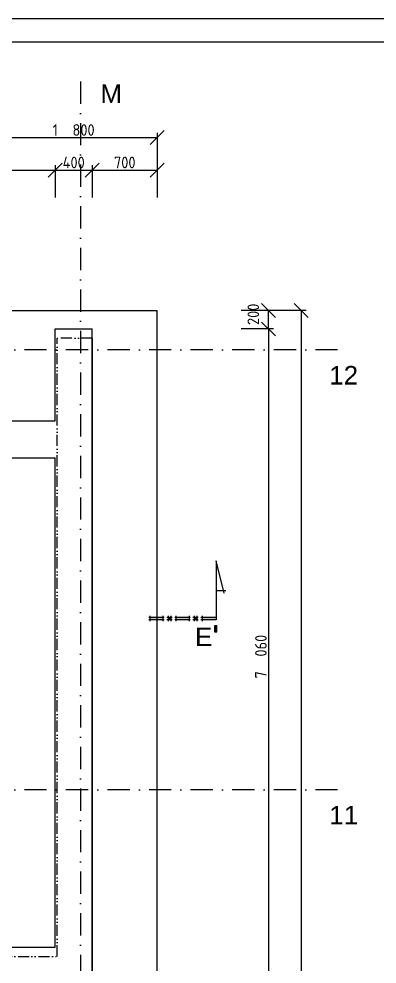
# Model space of a CAD drawing. Extents: x 4511820 to 5180432, y -1526536 to -944957.
# Drawn here: x 5155492 to 5159353, y -1446761 to -1436577 of the extents above; entities that cross this region are included whole.
import ezdxf

# ---------------------------------------------------------------- set-up
doc = ezdxf.new("R2010")
doc.units = 0
doc.header["$MEASUREMENT"] = 0
doc.linetypes.add('ACAD_ISO12W100', pattern=[22, 12, -3, 0.5, -3, 0.5, -3])
doc.linetypes.add('BODKOCIARKOVANA_3', pattern=[5.6, 3, -1.3, 0, -1.3])
doc.layers.get('0').update_dxf_attribs({"linetype": 'CONTINUOUS'})
doc.layers.get('Defpoints').update_dxf_attribs({"color": 61, "linetype": 'CONTINUOUS'})
for name, color, linetype in [('KÓTY', 4, 'CONTINUOUS'), ('MÚRY', 1, 'CONTINUOUS'), ('osi', 253, 'CONTINUOUS'), ('TENKÁ', 7, 'CONTINUOUS')]:
    doc.layers.add(name, color=color, linetype=linetype)
doc.styles.add('styl1', font='arial.ttf')
doc.styles.add('STYLE1', font='isocp.shx')
doc.dimstyles.new('STANDARD-50', dxfattribs={"dimtxt": 125, "dimasz": 150, "dimexe": 10, "dimexo": 200, "dimgap": 20, "dimtad": 1, "dimdsep": 46, "dimlunit": 6, "dimtxsty": 'STYLE1', "dimblk1": 'OBLIQUE', "dimblk2": 'OBLIQUE', "dimsah": 1, "dimcen": 2.5, "dimse1": 1, "dimse2": 1, "dimadec": 0, "dimazin": 0, "dimtfac": 1, "dimtmove": 1, "dimatfit": 3, "dimldrblk": 'OBLIQUE', "dimfxl": 1, "dimtolj": 1, "dimtzin": 0, "dimarcsym": 0})

# ---------------------------------------------------------------- blocks, each defined once
blk = doc.blocks.new('_OBLIQUE')
at = {"color": 0, "linetype": 'ByBlock'}
blk.add_line((-0.5, -0.5), (0.5, 0.5), dxfattribs=at)
blk = doc.blocks.new('*D37857')
at = {"layer": 'Defpoints', "color": 0}
for p in [(5156982, -1437856), (5155182, -1439718), (5156982, -1439718)]:
    blk.add_point(p, dxfattribs=at)
at = {"layer": 'KÓTY', "color": 0, "lineweight": -2}
blk.add_line((5155182, -1437856), (5156982, -1437856), dxfattribs=at)
at = {"layer": 'KÓTY', "color": 0, "linetype": 'ByBlock', "lineweight": -2, "xscale": 150, "yscale": 150, "zscale": 150, "rotation": 180}
blk.add_blockref('_OBLIQUE', (5155182, -1437856), dxfattribs=at)
at = {"layer": 'KÓTY', "color": 0, "linetype": 'ByBlock', "lineweight": -2, "xscale": 150, "yscale": 150, "zscale": 150}
blk.add_blockref('_OBLIQUE', (5156982, -1437856), dxfattribs=at)
at = {"layer": 'KÓTY', "color": 0, "insert": (5156082, -1437774), "char_height": 125, "attachment_point": 5, "style": 'STYLE1'}
blk.add_mtext('\\A1;1ﾠ800', dxfattribs=at)
blk = doc.blocks.new('*D39486')
at = {"layer": 'Defpoints', "color": 0}
for p in [(5156282.5, -1439718), (5158183, -1439718), (5156282.5, -1439918)]:
    blk.add_point(p, dxfattribs=at)
at = {"layer": 'KÓTY', "color": 0, "lineweight": -2}
blk.add_line((5158183, -1439918), (5158183, -1439718), dxfattribs=at)
at = {"layer": 'KÓTY', "color": 0, "linetype": 'ByBlock', "lineweight": -2, "xscale": 150, "yscale": 150, "zscale": 150}
for p, rotation in [((5158183, -1439718), 90), ((5158183, -1439918), 270)]:
    blk.add_blockref('_OBLIQUE', p, dxfattribs=dict(at, rotation=rotation))
at = {"layer": 'KÓTY', "color": 0, "insert": (5158018.5, -1439760), "char_height": 125, "attachment_point": 5, "rotation": 90, "style": 'STYLE1'}
blk.add_mtext('\\A1;200', dxfattribs=at)
blk = doc.blocks.new('*D39487')
at = {"layer": 'Defpoints', "color": 0}
for p in [(5156282, -1439918), (5156282, -1446978), (5158183, -1446978)]:
    blk.add_point(p, dxfattribs=at)
at = {"layer": 'KÓTY', "color": 0, "lineweight": -2}
blk.add_line((5158183, -1439918), (5158183, -1446978), dxfattribs=at)
at = {"layer": 'KÓTY', "color": 0, "linetype": 'ByBlock', "lineweight": -2, "xscale": 150, "yscale": 150, "zscale": 150}
for p, rotation in [((5158183, -1439918), 90), ((5158183, -1446978), 270)]:
    blk.add_blockref('_OBLIQUE', p, dxfattribs=dict(at, rotation=rotation))
at = {"layer": 'KÓTY', "color": 0, "insert": (5158100, -1443448), "char_height": 125, "attachment_point": 5, "rotation": 90, "style": 'STYLE1'}
blk.add_mtext('\\A1;7ﾠ060', dxfattribs=at)
blk = doc.blocks.new('*D39490')
at = {"layer": 'Defpoints', "color": 0}
for p in [(5156982, -1439718), (5156982, -1466908), (5158533, -1466908)]:
    blk.add_point(p, dxfattribs=at)
at = {"layer": 'KÓTY', "color": 0, "lineweight": -2}
blk.add_line((5158533, -1439718), (5158533, -1466908), dxfattribs=at)
at = {"layer": 'KÓTY', "color": 0, "linetype": 'ByBlock', "lineweight": -2, "xscale": 150, "yscale": 150, "zscale": 150}
for p, rotation in [((5158533, -1439718), 90), ((5158533, -1466908), 270)]:
    blk.add_blockref('_OBLIQUE', p, dxfattribs=dict(at, rotation=rotation))
at = {"layer": 'KÓTY', "color": 0, "insert": (5158450, -1453313), "char_height": 125, "attachment_point": 5, "rotation": 90, "style": 'STYLE1'}
blk.add_mtext('\\A1;27ﾠ190', dxfattribs=at)
blk = doc.blocks.new('*D39503')
at = {"layer": 'Defpoints', "color": 0}
for p in [(5155882, -1438206), (5155882, -1439918), (5153922, -1440018)]:
    blk.add_point(p, dxfattribs=at)
at = {"layer": 'KÓTY', "color": 0, "lineweight": -2}
blk.add_line((5153922, -1438206), (5155882, -1438206), dxfattribs=at)
at = {"layer": 'KÓTY', "color": 0, "linetype": 'ByBlock', "lineweight": -2, "xscale": 150, "yscale": 150, "zscale": 150, "rotation": 180}
blk.add_blockref('_OBLIQUE', (5153922, -1438206), dxfattribs=at)
at = {"layer": 'KÓTY', "color": 0, "linetype": 'ByBlock', "lineweight": -2, "xscale": 150, "yscale": 150, "zscale": 150}
blk.add_blockref('_OBLIQUE', (5155882, -1438206), dxfattribs=at)
at = {"layer": 'KÓTY', "color": 0, "insert": (5154902, -1438124), "char_height": 125, "attachment_point": 5, "style": 'STYLE1'}
blk.add_mtext('\\A1;1ﾠ960', dxfattribs=at)
blk = doc.blocks.new('*D39504')
at = {"layer": 'Defpoints', "color": 0}
for p in [(5156282.5, -1438206.5), (5155882.5, -1439918), (5156282.5, -1439918)]:
    blk.add_point(p, dxfattribs=at)
at = {"layer": 'KÓTY', "color": 0, "lineweight": -2}
blk.add_line((5155882.5, -1438206.5), (5156282.5, -1438206.5), dxfattribs=at)
at = {"layer": 'KÓTY', "color": 0, "linetype": 'ByBlock', "lineweight": -2, "xscale": 150, "yscale": 150, "zscale": 150, "rotation": 180}
blk.add_blockref('_OBLIQUE', (5155882.5, -1438206.5), dxfattribs=at)
at = {"layer": 'KÓTY', "color": 0, "linetype": 'ByBlock', "lineweight": -2, "xscale": 150, "yscale": 150, "zscale": 150}
blk.add_blockref('_OBLIQUE', (5156282.5, -1438206.5), dxfattribs=at)
at = {"layer": 'KÓTY', "color": 0, "insert": (5156082.5, -1438124), "char_height": 125, "attachment_point": 5, "style": 'STYLE1'}
blk.add_mtext('\\A1;400', dxfattribs=at)
blk = doc.blocks.new('*D39505')
at = {"layer": 'Defpoints', "color": 0}
for p in [(5156982.5, -1438206.5), (5156282.5, -1439918), (5156982.5, -1439918)]:
    blk.add_point(p, dxfattribs=at)
at = {"layer": 'KÓTY', "color": 0, "lineweight": -2}
blk.add_line((5156282.5, -1438206.5), (5156982.5, -1438206.5), dxfattribs=at)
at = {"layer": 'KÓTY', "color": 0, "linetype": 'ByBlock', "lineweight": -2, "xscale": 150, "yscale": 150, "zscale": 150, "rotation": 180}
blk.add_blockref('_OBLIQUE', (5156282.5, -1438206.5), dxfattribs=at)
at = {"layer": 'KÓTY', "color": 0, "linetype": 'ByBlock', "lineweight": -2, "xscale": 150, "yscale": 150, "zscale": 150}
blk.add_blockref('_OBLIQUE', (5156982.5, -1438206.5), dxfattribs=at)
at = {"layer": 'KÓTY', "color": 0, "insert": (5156632.5, -1438124), "char_height": 125, "attachment_point": 5, "style": 'STYLE1'}
blk.add_mtext('\\A1;700', dxfattribs=at)

msp = doc.modelspace()

# ---------------------------------------------------------------- hatches: boundary and pattern name
at = {"layer": 'TENKÁ'}
h = msp.add_hatch(color=256, dxfattribs=at)
h.dxf.hatch_style = 1
h.paths.add_polyline_path([(5157044.625, -1443051.277), (5157044.625, -1443025.402), (5156903.5, -1443025.402), (5156903.5, -1443051.277)])
h = msp.add_hatch(color=256, dxfattribs=at)
h.dxf.hatch_style = 1
h.paths.add_polyline_path([(5157129.75, -1443051.277), (5157129.75, -1443025.402), (5157099.5, -1443025.402), (5157099.5, -1443051.277)])
h = msp.add_hatch(color=256, dxfattribs=at)
h.dxf.hatch_style = 1
h.paths.add_polyline_path([(5157184.625, -1443051.277), (5157325.75, -1443051.277), (5157325.75, -1443025.402), (5157184.625, -1443025.402)])
h = msp.add_hatch(color=256, dxfattribs=at)
h.dxf.hatch_style = 1
h.paths.add_polyline_path([(5157410.875, -1443051.277), (5157410.875, -1443025.402), (5157380.625, -1443025.402), (5157380.625, -1443051.277)])
h = msp.add_hatch(color=256, dxfattribs=at)
h.dxf.hatch_style = 1
h.paths.add_polyline_path([(5157465.75, -1443051.277), (5157619.375, -1443051.277), (5157619.375, -1443025.402), (5157465.75, -1443025.402)])
h = msp.add_hatch(color=256, dxfattribs=at)
h.dxf.hatch_style = 1
h.paths.add_polyline_path([(5157600, -1443116.152), (5157600, -1443179.777), (5157623.625, -1443179.777), (5157623.625, -1443116.152)])

# ---------------------------------------------------------------- linework, layer by layer
at = {"layer": 'KÓTY'}
for p, q in [((5156982.5, -1437803.097), (5156982.5, -1438153.097)), ((5155882.5, -1438153.097), (5155882.5, -1438503.097)), ((5156282.5, -1438153.097), (5156282.5, -1438503.097)), ((5156982.5, -1438153.097), (5156982.5, -1438503.097)), ((5158236.403, -1439718), (5157886.403, -1439718)), ((5158586.403, -1439718), (5158236.403, -1439718)), ((5158236.403, -1439918), (5157886.403, -1439918))]:
    msp.add_line(p, q, dxfattribs=at)
at = {"layer": 'MÚRY', "linetype": 'Continuous', "lineweight": 30}
for p in [(5155182.5, -1439718), (5156982.5, -1466908)]:
    msp.add_line(p, (5156982.5, -1439718), dxfattribs=at)
at = {"layer": 'osi', "linetype": 'BODKOCIARKOVANA_3', "ltscale": 80}
for p, q in [((5156157.5, -1437250.906), (5156157.5, -1469178.809)), ((5158927.164, -1440143), (5092648, -1440143)), ((5158927.164, -1444883), (5092648, -1444883))]:
    msp.add_line(p, q, dxfattribs=at)
at = {"layer": 'TENKÁ', "color": 7}
for p, q in [((5169932, -1436577.046), (5092166.96, -1436577.046)), ((5169682, -1436827.046), (5092416.96, -1436827.046))]:
    msp.add_line(p, q, dxfattribs=at)
at = {"layer": 'TENKÁ', "linetype": 'Continuous', "lineweight": 25}
for p, q in [((5155882.5, -1439918), (5156282.5, -1439918)), ((5155882.5, -1440908), (5155882.5, -1439918)), ((5156282.5, -1466408), (5156282.5, -1439918)), ((5156282.5, -1440018), (5156282.5, -1466408)), ((5153922.5, -1440908), (5155882.5, -1440908)), ((5153922.5, -1441308), (5155882.5, -1441308)), ((5155882.5, -1446578), (5155882.5, -1441308)), ((5150902.5, -1446578), (5155882.5, -1446578))]:
    msp.add_line(p, q, dxfattribs=at)
at = {"layer": 'TENKÁ', "color": 40, "linetype": 'ACAD_ISO12W100', "ltscale": 10}
for p, q in [((5155902.5, -1446678), (5155902.5, -1440018)), ((5156282.5, -1440018), (5155902.5, -1440018)), ((5149322.5, -1446678), (5155902.5, -1446678))]:
    msp.add_line(p, q, dxfattribs=at)
at = {"layer": 'TENKÁ'}
for p, q in [((5157619.375, -1442416.277), (5157619.375, -1443051.277)), ((5157702.5, -1442764.902), (5157619.375, -1442416.277)), ((5157619.375, -1442736.309), (5157722.625, -1442736.309)), ((5157057.125, -1443025.402), (5156891, -1443025.402)), ((5157057.125, -1443051.277), (5156891, -1443051.277)), ((5156903.5, -1443009.152), (5156903.5, -1443066.152)), ((5157044.625, -1443009.152), (5157044.625, -1443066.152)), ((5157142.25, -1443025.402), (5157087, -1443025.402)), ((5157142.25, -1443051.277), (5157087, -1443051.277)), ((5157099.5, -1443009.152), (5157099.5, -1443066.152)), ((5157129.75, -1443009.152), (5157129.75, -1443066.152)), ((5157338.25, -1443025.402), (5157172.125, -1443025.402)), ((5157338.25, -1443051.277), (5157172.125, -1443051.277)), ((5157184.625, -1443009.152), (5157184.625, -1443066.152)), ((5157325.75, -1443009.152), (5157325.75, -1443066.152)), ((5157423.375, -1443025.402), (5157368.125, -1443025.402)), ((5157423.375, -1443051.277), (5157368.125, -1443051.277)), ((5157380.625, -1443009.152), (5157380.625, -1443066.152)), ((5157410.875, -1443009.152), (5157410.875, -1443066.152)), ((5157619.375, -1443025.402), (5157453.25, -1443025.402)), ((5157619.375, -1443051.277), (5157453.25, -1443051.277)), ((5157465.75, -1443009.152), (5157465.75, -1443066.152))]:
    msp.add_line(p, q, dxfattribs=at)
msp.add_lwpolyline([(5157623.625, -1443116.152), (5157600, -1443116.152), (5157600, -1443179.777), (5157623.625, -1443179.777)], close=True, dxfattribs=at)

# ---------------------------------------------------------------- texts
at = {"layer": 'TENKÁ', "ltscale": 0.25, "style": 'styl1'}
for s, p in [('M', (5156370.054, -1437483.288)), ('12', (5158837.412, -1440516.269)), ('E', (5157390.139, -1443334.594)), ('11', (5158837.412, -1445256.269))]:
    msp.add_text(s, height=200, dxfattribs=at).set_placement(p)

# ---------------------------------------------------------------- dimensions: what is measured, and where the dimension line sits
at = {"layer": 'KÓTY'}
for base, p1, p2, picture, middle in [((5156982.5, -1437856.5), (5155182.5, -1439718), (5156982.5, -1439718), '*D37857', (5156082.5, -1437773.957)), ((5155882.5, -1438206.5), (5153922.5, -1440018), (5155882.5, -1439918), '*D39503', (5154902.5, -1438123.957)), ((5156282.5, -1438206.5), (5155882.5, -1439918), (5156282.5, -1439918), '*D39504', (5156082.5, -1438124)), ((5156982.5, -1438206.5), (5156282.5, -1439918), (5156982.5, -1439918), '*D39505', (5156632.5, -1438124))]:
    dim = msp.add_linear_dim(base=base, p1=p1, p2=p2, dimstyle='STANDARD-50', override={"dimtxsty": 'STYLE1', "dimldrblk": 'OBLIQUE'}, dxfattribs=at)
    dim.commit()
    dim.dimension.update_dxf_attribs({"geometry": picture, "text_midpoint": middle})
dim = msp.add_linear_dim(base=(5158183, -1439718), p1=(5156282.5, -1439918), p2=(5156282.5, -1439718), angle=90, dimstyle='STANDARD-50', override={"dimtxsty": 'STYLE1', "dimldrblk": 'OBLIQUE'}, dxfattribs=at)
dim.commit()
dim.dimension.update_dxf_attribs({"geometry": '*D39486', "text_midpoint": (5158101, -1439760), "dimtype": 160})
for base, p1, p2, picture, middle in [((5158533, -1466908), (5156982.5, -1439718), (5156982.5, -1466908), '*D39490', (5158450.457, -1453313)), ((5158183, -1446978), (5156282.5, -1439918), (5156282.5, -1446978), '*D39487', (5158100.457, -1443448))]:
    dim = msp.add_linear_dim(base=base, p1=p1, p2=p2, angle=90, dimstyle='STANDARD-50', override={"dimtxsty": 'STYLE1', "dimldrblk": 'OBLIQUE'}, dxfattribs=at)
    dim.commit()
    dim.dimension.update_dxf_attribs({"geometry": picture, "text_midpoint": middle})

doc.saveas('drawing.dxf')
